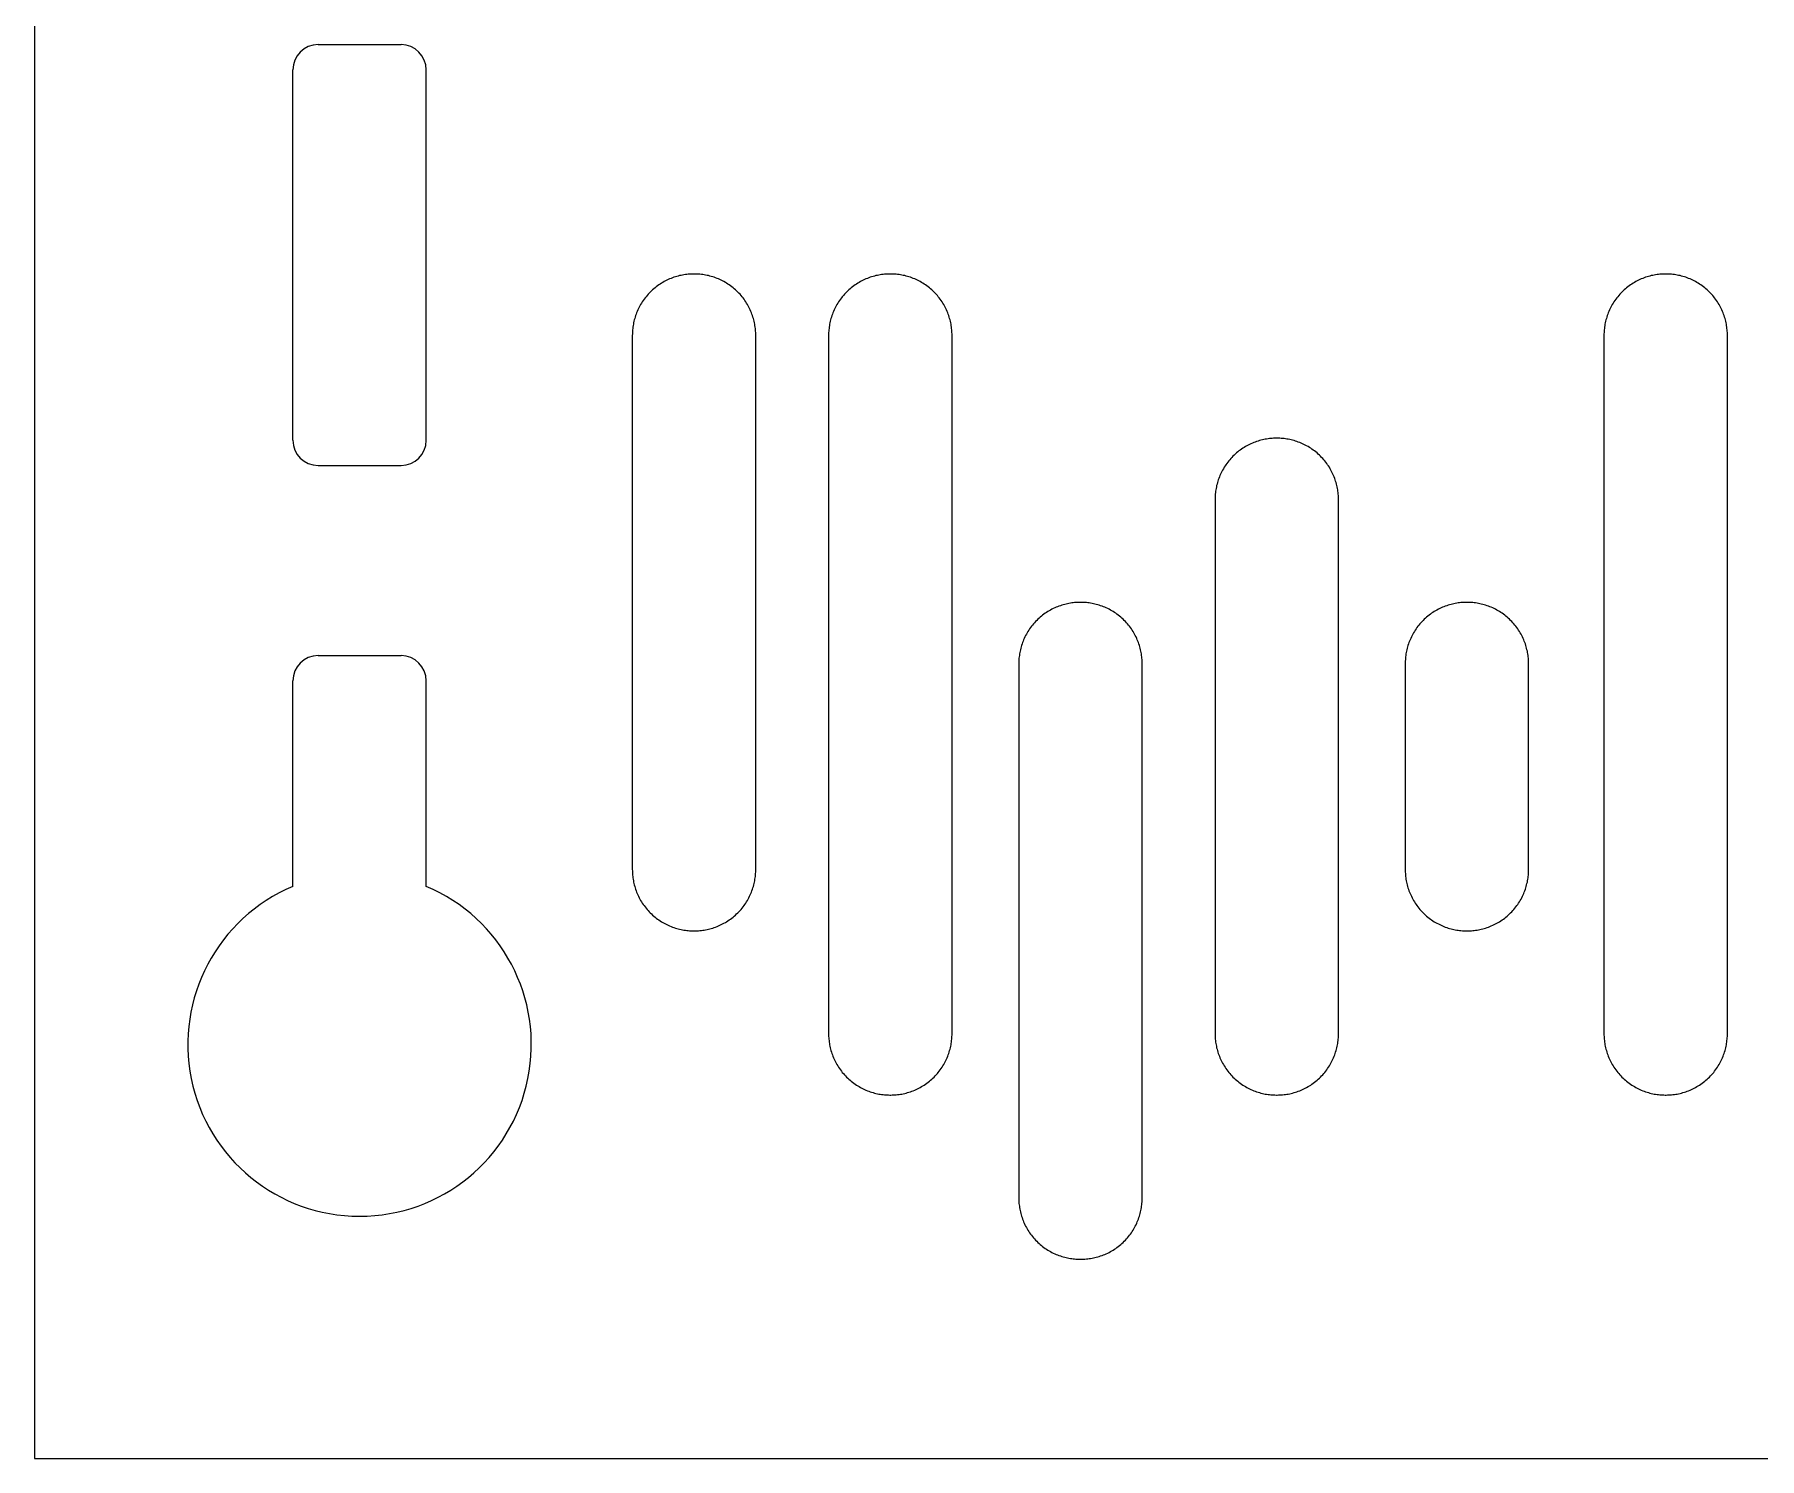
# Model space of a CAD drawing. Header units: metres. Extents: x -2538 to 7610, y -1082 to -498.
# Drawn here: x -2537.6 to -2256.3, y -1081.9 to -849.6 of the extents above; entities that cross this region are included whole.
import ezdxf

# ---------------------------------------------------------------- set-up
doc = ezdxf.new("R2010")
doc.units = ezdxf.units.M
doc.linetypes.add('AUSGEZOGEN', pattern=[0])
doc.layers.add('Allgemein01', color=7, linetype='AUSGEZOGEN', lineweight=13)
doc.layers.add('Standard', color=7, linetype='AUSGEZOGEN', lineweight=25)

msp = doc.modelspace()

# ---------------------------------------------------------------- linework, layer by layer
at = {"layer": 'Allgemein01', "color": 7, "linetype": 'AUSGEZOGEN', "lineweight": 13}
for p, q in [((-2491.34, -851.29), (-2477.81, -851.29)), ((-2495.44, -915.82), (-2495.44, -855.4)), ((-2473.71, -915.82), (-2473.71, -855.4)), ((-2491.34, -919.93), (-2477.81, -919.93)), ((-2491.34, -950.93), (-2477.81, -950.93)), ((-2495.44, -988.57), (-2495.44, -955.04)), ((-2473.71, -988.57), (-2473.71, -955.04))]:
    msp.add_line(p, q, dxfattribs=at)
for centre, start, end in [((-2491.34, -855.4), 90, 180), ((-2477.81, -855.4), 0, 90), ((-2491.34, -915.82), 180, 270), ((-2477.81, -915.82), 270, 0), ((-2491.34, -955.04), 90, 180), ((-2477.81, -955.04), 0, 90)]:
    msp.add_arc(centre, 4.1, start, end, dxfattribs=at)
at = {"layer": 'Standard', "color": 7, "linetype": 'AUSGEZOGEN', "lineweight": 13}
for points in [[(-2537.57, -1081.87), (-1975.57, -1081.87), (-1975.57, -519.87), (-2537.57, -519.87), (-2537.57, -1081.87)], [(-2419.98, -985.82), (-2419.98, -898.71), (-2419.98, -898.48), (-2419.99, -898.26), (-2420, -898.04), (-2420.02, -897.81), (-2420.05, -897.58), (-2420.07, -897.35), (-2420.11, -897.12), (-2420.15, -896.89), (-2420.19, -896.65), (-2420.25, -896.42), (-2420.3, -896.19), (-2420.37, -895.96), (-2420.44, -895.72), (-2420.51, -895.49), (-2420.6, -895.26), (-2420.68, -895.03), (-2420.78, -894.8), (-2420.88, -894.57), (-2420.99, -894.34), (-2421.1, -894.11), (-2421.22, -893.89), (-2421.34, -893.67), (-2421.47, -893.45), (-2421.61, -893.23), (-2421.75, -893.02), (-2421.9, -892.81), (-2422.06, -892.61), (-2422.22, -892.4), (-2422.38, -892.21), (-2422.55, -892.01), (-2422.73, -891.82), (-2422.91, -891.64), (-2423.1, -891.46), (-2423.29, -891.28), (-2423.48, -891.11), (-2423.68, -890.94), (-2423.88, -890.78), (-2424.09, -890.63), (-2424.3, -890.48), (-2424.51, -890.34), (-2424.73, -890.2), (-2424.94, -890.07), (-2425.17, -889.94), (-2425.39, -889.82), (-2425.61, -889.71), (-2425.84, -889.6), (-2426.07, -889.5), (-2426.3, -889.41), (-2426.53, -889.32), (-2426.76, -889.24), (-2427, -889.16), (-2427.23, -889.09), (-2427.46, -889.03), (-2427.7, -888.97), (-2427.93, -888.92), (-2428.16, -888.87), (-2428.39, -888.83), (-2428.62, -888.8), (-2428.85, -888.77), (-2429.08, -888.75), (-2429.31, -888.73), (-2429.54, -888.72), (-2429.76, -888.71), (-2429.98, -888.71), (-2430.11, -888.71), (-2430.33, -888.71), (-2430.55, -888.72), (-2430.78, -888.73), (-2431.01, -888.75), (-2431.23, -888.77), (-2431.46, -888.8), (-2431.69, -888.83), (-2431.93, -888.87), (-2432.16, -888.92), (-2432.39, -888.97), (-2432.62, -889.03), (-2432.86, -889.09), (-2433.09, -889.16), (-2433.32, -889.24), (-2433.56, -889.32), (-2433.79, -889.41), (-2434.02, -889.5), (-2434.25, -889.6), (-2434.47, -889.71), (-2434.7, -889.82), (-2434.92, -889.94), (-2435.14, -890.07), (-2435.36, -890.2), (-2435.58, -890.34), (-2435.79, -890.48), (-2436, -890.63), (-2436.21, -890.78), (-2436.41, -890.94), (-2436.61, -891.11), (-2436.8, -891.28), (-2436.99, -891.46), (-2437.18, -891.64), (-2437.36, -891.82), (-2437.53, -892.01), (-2437.7, -892.21), (-2437.87, -892.4), (-2438.03, -892.61), (-2438.18, -892.81), (-2438.33, -893.02), (-2438.48, -893.23), (-2438.61, -893.45), (-2438.75, -893.67), (-2438.87, -893.89), (-2438.99, -894.11), (-2439.1, -894.34), (-2439.21, -894.57), (-2439.31, -894.8), (-2439.4, -895.03), (-2439.49, -895.26), (-2439.57, -895.49), (-2439.65, -895.72), (-2439.72, -895.96), (-2439.78, -896.19), (-2439.84, -896.42), (-2439.89, -896.65), (-2439.94, -896.89), (-2439.98, -897.12), (-2440.01, -897.35), (-2440.04, -897.58), (-2440.07, -897.81), (-2440.08, -898.04), (-2440.1, -898.26), (-2440.1, -898.48), (-2440.11, -898.71), (-2440.11, -985.82), (-2440.1, -986.04), (-2440.1, -986.26), (-2440.08, -986.49), (-2440.07, -986.72), (-2440.04, -986.94), (-2440.01, -987.17), (-2439.98, -987.41), (-2439.94, -987.64), (-2439.89, -987.87), (-2439.84, -988.1), (-2439.78, -988.34), (-2439.72, -988.57), (-2439.65, -988.8), (-2439.57, -989.04), (-2439.49, -989.27), (-2439.4, -989.5), (-2439.31, -989.73), (-2439.21, -989.96), (-2439.1, -990.19), (-2438.99, -990.41), (-2438.87, -990.63), (-2438.75, -990.86), (-2438.61, -991.07), (-2438.48, -991.29), (-2438.33, -991.5), (-2438.18, -991.71), (-2438.03, -991.92), (-2437.87, -992.12), (-2437.7, -992.32), (-2437.53, -992.51), (-2437.36, -992.7), (-2437.18, -992.89), (-2436.99, -993.07), (-2436.8, -993.25), (-2436.61, -993.42), (-2436.41, -993.58), (-2436.21, -993.74), (-2436, -993.9), (-2435.79, -994.04), (-2435.58, -994.19), (-2435.36, -994.33), (-2435.14, -994.46), (-2434.92, -994.58), (-2434.7, -994.7), (-2434.47, -994.81), (-2434.25, -994.92), (-2434.02, -995.02), (-2433.79, -995.12), (-2433.56, -995.2), (-2433.32, -995.29), (-2433.09, -995.36), (-2432.86, -995.43), (-2432.62, -995.5), (-2432.39, -995.55), (-2432.16, -995.61), (-2431.93, -995.65), (-2431.69, -995.69), (-2431.46, -995.73), (-2431.23, -995.75), (-2431.01, -995.78), (-2430.78, -995.8), (-2430.55, -995.81), (-2430.33, -995.82), (-2430.11, -995.82), (-2429.98, -995.82), (-2429.76, -995.82), (-2429.54, -995.81), (-2429.31, -995.8), (-2429.08, -995.78), (-2428.85, -995.75), (-2428.62, -995.73), (-2428.39, -995.69), (-2428.16, -995.65), (-2427.93, -995.61), (-2427.7, -995.55), (-2427.46, -995.5), (-2427.23, -995.43), (-2427, -995.36), (-2426.76, -995.29), (-2426.53, -995.2), (-2426.3, -995.12), (-2426.07, -995.02), (-2425.84, -994.92), (-2425.61, -994.81), (-2425.39, -994.7), (-2425.17, -994.58), (-2424.94, -994.46), (-2424.73, -994.33), (-2424.51, -994.19), (-2424.3, -994.04), (-2424.09, -993.9), (-2423.88, -993.74), (-2423.68, -993.58), (-2423.48, -993.42), (-2423.29, -993.25), (-2423.1, -993.07), (-2422.91, -992.89), (-2422.73, -992.7), (-2422.55, -992.51), (-2422.38, -992.32), (-2422.22, -992.12), (-2422.06, -991.92), (-2421.9, -991.71), (-2421.75, -991.5), (-2421.61, -991.29), (-2421.47, -991.07), (-2421.34, -990.86), (-2421.22, -990.63), (-2421.1, -990.41), (-2420.99, -990.19), (-2420.88, -989.96), (-2420.78, -989.73), (-2420.68, -989.5), (-2420.6, -989.27), (-2420.51, -989.04), (-2420.44, -988.8), (-2420.37, -988.57), (-2420.3, -988.34), (-2420.25, -988.1), (-2420.19, -987.87), (-2420.15, -987.64), (-2420.11, -987.41), (-2420.07, -987.17), (-2420.05, -986.94), (-2420.02, -986.72), (-2420, -986.49), (-2419.99, -986.26), (-2419.98, -986.04), (-2419.98, -985.82)], [(-2387.98, -1012.6), (-2387.98, -898.71), (-2387.98, -898.48), (-2387.99, -898.26), (-2388, -898.04), (-2388.02, -897.81), (-2388.05, -897.58), (-2388.07, -897.35), (-2388.11, -897.12), (-2388.15, -896.89), (-2388.19, -896.65), (-2388.25, -896.42), (-2388.3, -896.19), (-2388.37, -895.96), (-2388.44, -895.72), (-2388.51, -895.49), (-2388.6, -895.26), (-2388.68, -895.03), (-2388.78, -894.8), (-2388.88, -894.57), (-2388.99, -894.34), (-2389.1, -894.11), (-2389.22, -893.89), (-2389.34, -893.67), (-2389.47, -893.45), (-2389.61, -893.23), (-2389.75, -893.02), (-2389.9, -892.81), (-2390.06, -892.61), (-2390.22, -892.4), (-2390.38, -892.21), (-2390.55, -892.01), (-2390.73, -891.82), (-2390.91, -891.64), (-2391.1, -891.46), (-2391.29, -891.28), (-2391.48, -891.11), (-2391.68, -890.94), (-2391.88, -890.78), (-2392.09, -890.63), (-2392.3, -890.48), (-2392.51, -890.34), (-2392.73, -890.2), (-2392.94, -890.07), (-2393.17, -889.94), (-2393.39, -889.82), (-2393.61, -889.71), (-2393.84, -889.6), (-2394.07, -889.5), (-2394.3, -889.41), (-2394.53, -889.32), (-2394.76, -889.24), (-2395, -889.16), (-2395.23, -889.09), (-2395.46, -889.03), (-2395.7, -888.97), (-2395.93, -888.92), (-2396.16, -888.87), (-2396.39, -888.83), (-2396.62, -888.8), (-2396.85, -888.77), (-2397.08, -888.75), (-2397.31, -888.73), (-2397.54, -888.72), (-2397.76, -888.71), (-2397.98, -888.71), (-2398.11, -888.71), (-2398.33, -888.71), (-2398.55, -888.72), (-2398.78, -888.73), (-2399.01, -888.75), (-2399.23, -888.77), (-2399.46, -888.8), (-2399.69, -888.83), (-2399.93, -888.87), (-2400.16, -888.92), (-2400.39, -888.97), (-2400.62, -889.03), (-2400.86, -889.09), (-2401.09, -889.16), (-2401.32, -889.24), (-2401.56, -889.32), (-2401.79, -889.41), (-2402.02, -889.5), (-2402.25, -889.6), (-2402.47, -889.71), (-2402.7, -889.82), (-2402.92, -889.94), (-2403.14, -890.07), (-2403.36, -890.2), (-2403.58, -890.34), (-2403.79, -890.48), (-2404, -890.63), (-2404.21, -890.78), (-2404.41, -890.94), (-2404.61, -891.11), (-2404.8, -891.28), (-2404.99, -891.46), (-2405.18, -891.64), (-2405.36, -891.82), (-2405.53, -892.01), (-2405.7, -892.21), (-2405.87, -892.4), (-2406.03, -892.61), (-2406.18, -892.81), (-2406.33, -893.02), (-2406.48, -893.23), (-2406.61, -893.45), (-2406.75, -893.67), (-2406.87, -893.89), (-2406.99, -894.11), (-2407.1, -894.34), (-2407.21, -894.57), (-2407.31, -894.8), (-2407.4, -895.03), (-2407.49, -895.26), (-2407.57, -895.49), (-2407.65, -895.72), (-2407.72, -895.96), (-2407.78, -896.19), (-2407.84, -896.42), (-2407.89, -896.65), (-2407.94, -896.89), (-2407.98, -897.12), (-2408.01, -897.35), (-2408.04, -897.58), (-2408.07, -897.81), (-2408.08, -898.04), (-2408.1, -898.26), (-2408.1, -898.48), (-2408.11, -898.71), (-2408.11, -1012.6), (-2408.1, -1012.82), (-2408.1, -1013.04), (-2408.08, -1013.27), (-2408.07, -1013.49), (-2408.04, -1013.72), (-2408.01, -1013.95), (-2407.98, -1014.18), (-2407.94, -1014.42), (-2407.89, -1014.65), (-2407.84, -1014.88), (-2407.78, -1015.11), (-2407.72, -1015.35), (-2407.65, -1015.58), (-2407.57, -1015.81), (-2407.49, -1016.05), (-2407.4, -1016.28), (-2407.31, -1016.51), (-2407.21, -1016.74), (-2407.1, -1016.96), (-2406.99, -1017.19), (-2406.87, -1017.41), (-2406.75, -1017.63), (-2406.61, -1017.85), (-2406.48, -1018.07), (-2406.33, -1018.28), (-2406.18, -1018.49), (-2406.03, -1018.7), (-2405.87, -1018.9), (-2405.7, -1019.1), (-2405.53, -1019.29), (-2405.36, -1019.48), (-2405.18, -1019.67), (-2404.99, -1019.85), (-2404.8, -1020.02), (-2404.61, -1020.19), (-2404.41, -1020.36), (-2404.21, -1020.52), (-2404, -1020.67), (-2403.79, -1020.82), (-2403.58, -1020.97), (-2403.36, -1021.1), (-2403.14, -1021.23), (-2402.92, -1021.36), (-2402.7, -1021.48), (-2402.47, -1021.59), (-2402.25, -1021.7), (-2402.02, -1021.8), (-2401.79, -1021.89), (-2401.56, -1021.98), (-2401.32, -1022.06), (-2401.09, -1022.14), (-2400.86, -1022.21), (-2400.62, -1022.27), (-2400.39, -1022.33), (-2400.16, -1022.38), (-2399.93, -1022.43), (-2399.69, -1022.47), (-2399.46, -1022.5), (-2399.23, -1022.53), (-2399.01, -1022.56), (-2398.78, -1022.57), (-2398.55, -1022.59), (-2398.33, -1022.59), (-2398.11, -1022.6), (-2397.98, -1022.6), (-2397.76, -1022.59), (-2397.54, -1022.59), (-2397.31, -1022.57), (-2397.08, -1022.56), (-2396.85, -1022.53), (-2396.62, -1022.5), (-2396.39, -1022.47), (-2396.16, -1022.43), (-2395.93, -1022.38), (-2395.7, -1022.33), (-2395.46, -1022.27), (-2395.23, -1022.21), (-2395, -1022.14), (-2394.76, -1022.06), (-2394.53, -1021.98), (-2394.3, -1021.89), (-2394.07, -1021.8), (-2393.84, -1021.7), (-2393.61, -1021.59), (-2393.39, -1021.48), (-2393.17, -1021.36), (-2392.94, -1021.23), (-2392.73, -1021.1), (-2392.51, -1020.97), (-2392.3, -1020.82), (-2392.09, -1020.67), (-2391.88, -1020.52), (-2391.68, -1020.36), (-2391.48, -1020.19), (-2391.29, -1020.02), (-2391.1, -1019.85), (-2390.91, -1019.67), (-2390.73, -1019.48), (-2390.55, -1019.29), (-2390.38, -1019.1), (-2390.22, -1018.9), (-2390.06, -1018.7), (-2389.9, -1018.49), (-2389.75, -1018.28), (-2389.61, -1018.07), (-2389.47, -1017.85), (-2389.34, -1017.63), (-2389.22, -1017.41), (-2389.1, -1017.19), (-2388.99, -1016.96), (-2388.88, -1016.74), (-2388.78, -1016.51), (-2388.68, -1016.28), (-2388.6, -1016.05), (-2388.51, -1015.81), (-2388.44, -1015.58), (-2388.37, -1015.35), (-2388.3, -1015.11), (-2388.25, -1014.88), (-2388.19, -1014.65), (-2388.15, -1014.42), (-2388.11, -1014.18), (-2388.07, -1013.95), (-2388.05, -1013.72), (-2388.02, -1013.49), (-2388, -1013.27), (-2387.99, -1013.04), (-2387.98, -1012.82), (-2387.98, -1012.6)], [(-2261.57, -1012.6), (-2261.57, -898.71), (-2261.58, -898.48), (-2261.58, -898.26), (-2261.6, -898.04), (-2261.61, -897.81), (-2261.64, -897.58), (-2261.67, -897.35), (-2261.7, -897.12), (-2261.74, -896.89), (-2261.79, -896.65), (-2261.84, -896.42), (-2261.89, -896.19), (-2261.96, -895.96), (-2262.03, -895.72), (-2262.1, -895.49), (-2262.19, -895.26), (-2262.27, -895.03), (-2262.37, -894.8), (-2262.47, -894.57), (-2262.58, -894.34), (-2262.69, -894.11), (-2262.81, -893.89), (-2262.93, -893.67), (-2263.07, -893.45), (-2263.2, -893.23), (-2263.35, -893.02), (-2263.49, -892.81), (-2263.65, -892.61), (-2263.81, -892.4), (-2263.97, -892.21), (-2264.15, -892.01), (-2264.32, -891.82), (-2264.5, -891.64), (-2264.69, -891.46), (-2264.88, -891.28), (-2265.07, -891.11), (-2265.27, -890.94), (-2265.47, -890.78), (-2265.68, -890.63), (-2265.89, -890.48), (-2266.1, -890.34), (-2266.32, -890.2), (-2266.54, -890.07), (-2266.76, -889.94), (-2266.98, -889.82), (-2267.21, -889.71), (-2267.43, -889.6), (-2267.66, -889.5), (-2267.89, -889.41), (-2268.12, -889.32), (-2268.36, -889.24), (-2268.59, -889.16), (-2268.82, -889.09), (-2269.05, -889.03), (-2269.29, -888.97), (-2269.52, -888.92), (-2269.75, -888.87), (-2269.98, -888.83), (-2270.22, -888.8), (-2270.45, -888.77), (-2270.67, -888.75), (-2270.9, -888.73), (-2271.13, -888.72), (-2271.35, -888.71), (-2271.57, -888.71), (-2271.7, -888.71), (-2271.92, -888.71), (-2272.14, -888.72), (-2272.37, -888.73), (-2272.6, -888.75), (-2272.82, -888.77), (-2273.05, -888.8), (-2273.29, -888.83), (-2273.52, -888.87), (-2273.75, -888.92), (-2273.98, -888.97), (-2274.22, -889.03), (-2274.45, -889.09), (-2274.68, -889.16), (-2274.92, -889.24), (-2275.15, -889.32), (-2275.38, -889.41), (-2275.61, -889.5), (-2275.84, -889.6), (-2276.07, -889.71), (-2276.29, -889.82), (-2276.51, -889.94), (-2276.74, -890.07), (-2276.95, -890.2), (-2277.17, -890.34), (-2277.38, -890.48), (-2277.59, -890.63), (-2277.8, -890.78), (-2278, -890.94), (-2278.2, -891.11), (-2278.39, -891.28), (-2278.58, -891.46), (-2278.77, -891.64), (-2278.95, -891.82), (-2279.13, -892.01), (-2279.3, -892.21), (-2279.46, -892.4), (-2279.62, -892.61), (-2279.78, -892.81), (-2279.92, -893.02), (-2280.07, -893.23), (-2280.2, -893.45), (-2280.34, -893.67), (-2280.46, -893.89), (-2280.58, -894.11), (-2280.69, -894.34), (-2280.8, -894.57), (-2280.9, -894.8), (-2281, -895.03), (-2281.08, -895.26), (-2281.17, -895.49), (-2281.24, -895.72), (-2281.31, -895.96), (-2281.38, -896.19), (-2281.43, -896.42), (-2281.48, -896.65), (-2281.53, -896.89), (-2281.57, -897.12), (-2281.61, -897.35), (-2281.63, -897.58), (-2281.66, -897.81), (-2281.68, -898.04), (-2281.69, -898.26), (-2281.7, -898.48), (-2281.7, -898.71), (-2281.7, -1012.6), (-2281.7, -1012.82), (-2281.69, -1013.04), (-2281.68, -1013.27), (-2281.66, -1013.49), (-2281.63, -1013.72), (-2281.61, -1013.95), (-2281.57, -1014.18), (-2281.53, -1014.42), (-2281.48, -1014.65), (-2281.43, -1014.88), (-2281.38, -1015.11), (-2281.31, -1015.35), (-2281.24, -1015.58), (-2281.17, -1015.81), (-2281.08, -1016.05), (-2281, -1016.28), (-2280.9, -1016.51), (-2280.8, -1016.74), (-2280.69, -1016.96), (-2280.58, -1017.19), (-2280.46, -1017.41), (-2280.34, -1017.63), (-2280.2, -1017.85), (-2280.07, -1018.07), (-2279.92, -1018.28), (-2279.78, -1018.49), (-2279.62, -1018.7), (-2279.46, -1018.9), (-2279.3, -1019.1), (-2279.13, -1019.29), (-2278.95, -1019.48), (-2278.77, -1019.67), (-2278.58, -1019.85), (-2278.39, -1020.02), (-2278.2, -1020.19), (-2278, -1020.36), (-2277.8, -1020.52), (-2277.59, -1020.67), (-2277.38, -1020.82), (-2277.17, -1020.97), (-2276.95, -1021.1), (-2276.74, -1021.23), (-2276.51, -1021.36), (-2276.29, -1021.48), (-2276.07, -1021.59), (-2275.84, -1021.7), (-2275.61, -1021.8), (-2275.38, -1021.89), (-2275.15, -1021.98), (-2274.92, -1022.06), (-2274.68, -1022.14), (-2274.45, -1022.21), (-2274.22, -1022.27), (-2273.98, -1022.33), (-2273.75, -1022.38), (-2273.52, -1022.43), (-2273.29, -1022.47), (-2273.05, -1022.5), (-2272.82, -1022.53), (-2272.6, -1022.56), (-2272.37, -1022.57), (-2272.14, -1022.59), (-2271.92, -1022.59), (-2271.7, -1022.6), (-2271.57, -1022.6), (-2271.35, -1022.59), (-2271.13, -1022.59), (-2270.9, -1022.57), (-2270.67, -1022.56), (-2270.45, -1022.53), (-2270.22, -1022.5), (-2269.98, -1022.47), (-2269.75, -1022.43), (-2269.52, -1022.38), (-2269.29, -1022.33), (-2269.05, -1022.27), (-2268.82, -1022.21), (-2268.59, -1022.14), (-2268.36, -1022.06), (-2268.12, -1021.98), (-2267.89, -1021.89), (-2267.66, -1021.8), (-2267.43, -1021.7), (-2267.21, -1021.59), (-2266.98, -1021.48), (-2266.76, -1021.36), (-2266.54, -1021.23), (-2266.32, -1021.1), (-2266.1, -1020.97), (-2265.89, -1020.82), (-2265.68, -1020.67), (-2265.47, -1020.52), (-2265.27, -1020.36), (-2265.07, -1020.19), (-2264.88, -1020.02), (-2264.69, -1019.85), (-2264.5, -1019.67), (-2264.32, -1019.48), (-2264.15, -1019.29), (-2263.97, -1019.1), (-2263.81, -1018.9), (-2263.65, -1018.7), (-2263.49, -1018.49), (-2263.35, -1018.28), (-2263.2, -1018.07), (-2263.07, -1017.85), (-2262.93, -1017.63), (-2262.81, -1017.41), (-2262.69, -1017.19), (-2262.58, -1016.96), (-2262.47, -1016.74), (-2262.37, -1016.51), (-2262.27, -1016.28), (-2262.19, -1016.05), (-2262.1, -1015.81), (-2262.03, -1015.58), (-2261.96, -1015.35), (-2261.89, -1015.11), (-2261.84, -1014.88), (-2261.79, -1014.65), (-2261.74, -1014.42), (-2261.7, -1014.18), (-2261.67, -1013.95), (-2261.64, -1013.72), (-2261.61, -1013.49), (-2261.6, -1013.27), (-2261.58, -1013.04), (-2261.58, -1012.82), (-2261.57, -1012.6)], [(-2324.98, -1012.6), (-2324.98, -925.48), (-2324.98, -925.26), (-2324.99, -925.04), (-2325, -924.81), (-2325.02, -924.59), (-2325.05, -924.36), (-2325.07, -924.13), (-2325.11, -923.9), (-2325.15, -923.66), (-2325.19, -923.43), (-2325.25, -923.2), (-2325.3, -922.97), (-2325.37, -922.73), (-2325.44, -922.5), (-2325.51, -922.27), (-2325.6, -922.03), (-2325.68, -921.8), (-2325.78, -921.57), (-2325.88, -921.34), (-2325.99, -921.12), (-2326.1, -920.89), (-2326.22, -920.67), (-2326.34, -920.45), (-2326.47, -920.23), (-2326.61, -920.01), (-2326.75, -919.8), (-2326.9, -919.59), (-2327.06, -919.38), (-2327.22, -919.18), (-2327.38, -918.98), (-2327.55, -918.79), (-2327.73, -918.6), (-2327.91, -918.41), (-2328.1, -918.23), (-2328.29, -918.06), (-2328.48, -917.89), (-2328.68, -917.72), (-2328.88, -917.56), (-2329.09, -917.41), (-2329.3, -917.26), (-2329.51, -917.11), (-2329.73, -916.98), (-2329.94, -916.85), (-2330.17, -916.72), (-2330.39, -916.6), (-2330.61, -916.49), (-2330.84, -916.38), (-2331.07, -916.28), (-2331.3, -916.19), (-2331.53, -916.1), (-2331.76, -916.02), (-2332, -915.94), (-2332.23, -915.87), (-2332.46, -915.81), (-2332.7, -915.75), (-2332.93, -915.7), (-2333.16, -915.65), (-2333.39, -915.61), (-2333.62, -915.58), (-2333.85, -915.55), (-2334.08, -915.52), (-2334.31, -915.51), (-2334.54, -915.49), (-2334.76, -915.49), (-2334.98, -915.48), (-2335.11, -915.48), (-2335.33, -915.49), (-2335.55, -915.49), (-2335.78, -915.51), (-2336.01, -915.52), (-2336.23, -915.55), (-2336.46, -915.58), (-2336.69, -915.61), (-2336.93, -915.65), (-2337.16, -915.7), (-2337.39, -915.75), (-2337.62, -915.81), (-2337.86, -915.87), (-2338.09, -915.94), (-2338.32, -916.02), (-2338.56, -916.1), (-2338.79, -916.19), (-2339.02, -916.28), (-2339.25, -916.38), (-2339.47, -916.49), (-2339.7, -916.6), (-2339.92, -916.72), (-2340.14, -916.85), (-2340.36, -916.98), (-2340.58, -917.11), (-2340.79, -917.26), (-2341, -917.41), (-2341.21, -917.56), (-2341.41, -917.72), (-2341.61, -917.89), (-2341.8, -918.06), (-2341.99, -918.23), (-2342.18, -918.41), (-2342.36, -918.6), (-2342.53, -918.79), (-2342.7, -918.98), (-2342.87, -919.18), (-2343.03, -919.38), (-2343.18, -919.59), (-2343.33, -919.8), (-2343.48, -920.01), (-2343.61, -920.23), (-2343.75, -920.45), (-2343.87, -920.67), (-2343.99, -920.89), (-2344.1, -921.12), (-2344.21, -921.34), (-2344.31, -921.57), (-2344.4, -921.8), (-2344.49, -922.03), (-2344.57, -922.27), (-2344.65, -922.5), (-2344.72, -922.73), (-2344.78, -922.97), (-2344.84, -923.2), (-2344.89, -923.43), (-2344.94, -923.66), (-2344.98, -923.9), (-2345.01, -924.13), (-2345.04, -924.36), (-2345.07, -924.59), (-2345.08, -924.81), (-2345.1, -925.04), (-2345.1, -925.26), (-2345.11, -925.48), (-2345.11, -1012.6), (-2345.1, -1012.82), (-2345.1, -1013.04), (-2345.08, -1013.27), (-2345.07, -1013.49), (-2345.04, -1013.72), (-2345.01, -1013.95), (-2344.98, -1014.18), (-2344.94, -1014.42), (-2344.89, -1014.65), (-2344.84, -1014.88), (-2344.78, -1015.11), (-2344.72, -1015.35), (-2344.65, -1015.58), (-2344.57, -1015.81), (-2344.49, -1016.05), (-2344.4, -1016.28), (-2344.31, -1016.51), (-2344.21, -1016.74), (-2344.1, -1016.96), (-2343.99, -1017.19), (-2343.87, -1017.41), (-2343.75, -1017.63), (-2343.61, -1017.85), (-2343.48, -1018.07), (-2343.33, -1018.28), (-2343.18, -1018.49), (-2343.03, -1018.7), (-2342.87, -1018.9), (-2342.7, -1019.1), (-2342.53, -1019.29), (-2342.36, -1019.48), (-2342.18, -1019.67), (-2341.99, -1019.85), (-2341.8, -1020.02), (-2341.61, -1020.19), (-2341.41, -1020.36), (-2341.21, -1020.52), (-2341, -1020.67), (-2340.79, -1020.82), (-2340.58, -1020.97), (-2340.36, -1021.1), (-2340.14, -1021.23), (-2339.92, -1021.36), (-2339.7, -1021.48), (-2339.47, -1021.59), (-2339.25, -1021.7), (-2339.02, -1021.8), (-2338.79, -1021.89), (-2338.56, -1021.98), (-2338.32, -1022.06), (-2338.09, -1022.14), (-2337.86, -1022.21), (-2337.62, -1022.27), (-2337.39, -1022.33), (-2337.16, -1022.38), (-2336.93, -1022.43), (-2336.69, -1022.47), (-2336.46, -1022.5), (-2336.23, -1022.53), (-2336.01, -1022.56), (-2335.78, -1022.57), (-2335.55, -1022.59), (-2335.33, -1022.59), (-2335.11, -1022.6), (-2334.98, -1022.6), (-2334.76, -1022.59), (-2334.54, -1022.59), (-2334.31, -1022.57), (-2334.08, -1022.56), (-2333.85, -1022.53), (-2333.62, -1022.5), (-2333.39, -1022.47), (-2333.16, -1022.43), (-2332.93, -1022.38), (-2332.7, -1022.33), (-2332.46, -1022.27), (-2332.23, -1022.21), (-2332, -1022.14), (-2331.76, -1022.06), (-2331.53, -1021.98), (-2331.3, -1021.89), (-2331.07, -1021.8), (-2330.84, -1021.7), (-2330.61, -1021.59), (-2330.39, -1021.48), (-2330.17, -1021.36), (-2329.94, -1021.23), (-2329.73, -1021.1), (-2329.51, -1020.97), (-2329.3, -1020.82), (-2329.09, -1020.67), (-2328.88, -1020.52), (-2328.68, -1020.36), (-2328.48, -1020.19), (-2328.29, -1020.02), (-2328.1, -1019.85), (-2327.91, -1019.67), (-2327.73, -1019.48), (-2327.55, -1019.29), (-2327.38, -1019.1), (-2327.22, -1018.9), (-2327.06, -1018.7), (-2326.9, -1018.49), (-2326.75, -1018.28), (-2326.61, -1018.07), (-2326.47, -1017.85), (-2326.34, -1017.63), (-2326.22, -1017.41), (-2326.1, -1017.19), (-2325.99, -1016.96), (-2325.88, -1016.74), (-2325.78, -1016.51), (-2325.68, -1016.28), (-2325.6, -1016.05), (-2325.51, -1015.81), (-2325.44, -1015.58), (-2325.37, -1015.35), (-2325.3, -1015.11), (-2325.25, -1014.88), (-2325.19, -1014.65), (-2325.15, -1014.42), (-2325.11, -1014.18), (-2325.07, -1013.95), (-2325.05, -1013.72), (-2325.02, -1013.49), (-2325, -1013.27), (-2324.99, -1013.04), (-2324.98, -1012.82), (-2324.98, -1012.6)], [(-2356.98, -1039.37), (-2356.98, -952.26), (-2356.98, -952.04), (-2356.99, -951.82), (-2357, -951.59), (-2357.02, -951.36), (-2357.05, -951.14), (-2357.07, -950.91), (-2357.11, -950.67), (-2357.15, -950.44), (-2357.19, -950.21), (-2357.25, -949.98), (-2357.3, -949.74), (-2357.37, -949.51), (-2357.44, -949.28), (-2357.51, -949.04), (-2357.6, -948.81), (-2357.68, -948.58), (-2357.78, -948.35), (-2357.88, -948.12), (-2357.99, -947.89), (-2358.1, -947.67), (-2358.22, -947.45), (-2358.34, -947.22), (-2358.47, -947.01), (-2358.61, -946.79), (-2358.75, -946.58), (-2358.9, -946.37), (-2359.06, -946.16), (-2359.22, -945.96), (-2359.38, -945.76), (-2359.55, -945.57), (-2359.73, -945.38), (-2359.91, -945.19), (-2360.1, -945.01), (-2360.29, -944.83), (-2360.48, -944.66), (-2360.68, -944.5), (-2360.88, -944.34), (-2361.09, -944.18), (-2361.3, -944.04), (-2361.51, -943.89), (-2361.73, -943.76), (-2361.94, -943.62), (-2362.17, -943.5), (-2362.39, -943.38), (-2362.61, -943.27), (-2362.84, -943.16), (-2363.07, -943.06), (-2363.3, -942.96), (-2363.53, -942.88), (-2363.76, -942.79), (-2364, -942.72), (-2364.23, -942.65), (-2364.46, -942.58), (-2364.7, -942.53), (-2364.93, -942.48), (-2365.16, -942.43), (-2365.39, -942.39), (-2365.62, -942.35), (-2365.85, -942.33), (-2366.08, -942.3), (-2366.31, -942.28), (-2366.54, -942.27), (-2366.76, -942.26), (-2366.98, -942.26), (-2367.11, -942.26), (-2367.33, -942.26), (-2367.55, -942.27), (-2367.78, -942.28), (-2368.01, -942.3), (-2368.23, -942.33), (-2368.46, -942.35), (-2368.69, -942.39), (-2368.93, -942.43), (-2369.16, -942.48), (-2369.39, -942.53), (-2369.62, -942.58), (-2369.86, -942.65), (-2370.09, -942.72), (-2370.32, -942.79), (-2370.56, -942.88), (-2370.79, -942.96), (-2371.02, -943.06), (-2371.25, -943.16), (-2371.47, -943.27), (-2371.7, -943.38), (-2371.92, -943.5), (-2372.14, -943.62), (-2372.36, -943.76), (-2372.58, -943.89), (-2372.79, -944.04), (-2373, -944.18), (-2373.21, -944.34), (-2373.41, -944.5), (-2373.61, -944.66), (-2373.8, -944.83), (-2373.99, -945.01), (-2374.18, -945.19), (-2374.36, -945.38), (-2374.53, -945.57), (-2374.7, -945.76), (-2374.87, -945.96), (-2375.03, -946.16), (-2375.18, -946.37), (-2375.33, -946.58), (-2375.48, -946.79), (-2375.61, -947.01), (-2375.75, -947.22), (-2375.87, -947.45), (-2375.99, -947.67), (-2376.1, -947.89), (-2376.21, -948.12), (-2376.31, -948.35), (-2376.4, -948.58), (-2376.49, -948.81), (-2376.57, -949.04), (-2376.65, -949.28), (-2376.72, -949.51), (-2376.78, -949.74), (-2376.84, -949.98), (-2376.89, -950.21), (-2376.94, -950.44), (-2376.98, -950.67), (-2377.01, -950.91), (-2377.04, -951.14), (-2377.07, -951.36), (-2377.08, -951.59), (-2377.1, -951.82), (-2377.1, -952.04), (-2377.11, -952.26), (-2377.11, -1039.37), (-2377.1, -1039.6), (-2377.1, -1039.82), (-2377.08, -1040.04), (-2377.07, -1040.27), (-2377.04, -1040.5), (-2377.01, -1040.73), (-2376.98, -1040.96), (-2376.94, -1041.19), (-2376.89, -1041.43), (-2376.84, -1041.66), (-2376.78, -1041.89), (-2376.72, -1042.13), (-2376.65, -1042.36), (-2376.57, -1042.59), (-2376.49, -1042.82), (-2376.4, -1043.05), (-2376.31, -1043.28), (-2376.21, -1043.51), (-2376.1, -1043.74), (-2375.99, -1043.97), (-2375.87, -1044.19), (-2375.75, -1044.41), (-2375.61, -1044.63), (-2375.48, -1044.85), (-2375.33, -1045.06), (-2375.18, -1045.27), (-2375.03, -1045.47), (-2374.87, -1045.68), (-2374.7, -1045.87), (-2374.53, -1046.07), (-2374.36, -1046.26), (-2374.18, -1046.44), (-2373.99, -1046.63), (-2373.8, -1046.8), (-2373.61, -1046.97), (-2373.41, -1047.14), (-2373.21, -1047.3), (-2373, -1047.45), (-2372.79, -1047.6), (-2372.58, -1047.74), (-2372.36, -1047.88), (-2372.14, -1048.01), (-2371.92, -1048.14), (-2371.7, -1048.26), (-2371.47, -1048.37), (-2371.25, -1048.48), (-2371.02, -1048.58), (-2370.79, -1048.67), (-2370.56, -1048.76), (-2370.32, -1048.84), (-2370.09, -1048.92), (-2369.86, -1048.99), (-2369.62, -1049.05), (-2369.39, -1049.11), (-2369.16, -1049.16), (-2368.93, -1049.21), (-2368.69, -1049.25), (-2368.46, -1049.28), (-2368.23, -1049.31), (-2368.01, -1049.33), (-2367.78, -1049.35), (-2367.55, -1049.36), (-2367.33, -1049.37), (-2367.11, -1049.37), (-2366.98, -1049.37), (-2366.76, -1049.37), (-2366.54, -1049.36), (-2366.31, -1049.35), (-2366.08, -1049.33), (-2365.85, -1049.31), (-2365.62, -1049.28), (-2365.39, -1049.25), (-2365.16, -1049.21), (-2364.93, -1049.16), (-2364.7, -1049.11), (-2364.46, -1049.05), (-2364.23, -1048.99), (-2364, -1048.92), (-2363.76, -1048.84), (-2363.53, -1048.76), (-2363.3, -1048.67), (-2363.07, -1048.58), (-2362.84, -1048.48), (-2362.61, -1048.37), (-2362.39, -1048.26), (-2362.17, -1048.14), (-2361.94, -1048.01), (-2361.73, -1047.88), (-2361.51, -1047.74), (-2361.3, -1047.6), (-2361.09, -1047.45), (-2360.88, -1047.3), (-2360.68, -1047.14), (-2360.48, -1046.97), (-2360.29, -1046.8), (-2360.1, -1046.63), (-2359.91, -1046.44), (-2359.73, -1046.26), (-2359.55, -1046.07), (-2359.38, -1045.87), (-2359.22, -1045.68), (-2359.06, -1045.47), (-2358.9, -1045.27), (-2358.75, -1045.06), (-2358.61, -1044.85), (-2358.47, -1044.63), (-2358.34, -1044.41), (-2358.22, -1044.19), (-2358.1, -1043.97), (-2357.99, -1043.74), (-2357.88, -1043.51), (-2357.78, -1043.28), (-2357.68, -1043.05), (-2357.6, -1042.82), (-2357.51, -1042.59), (-2357.44, -1042.36), (-2357.37, -1042.13), (-2357.3, -1041.89), (-2357.25, -1041.66), (-2357.19, -1041.43), (-2357.15, -1041.19), (-2357.11, -1040.96), (-2357.07, -1040.73), (-2357.05, -1040.5), (-2357.02, -1040.27), (-2357, -1040.04), (-2356.99, -1039.82), (-2356.98, -1039.6), (-2356.98, -1039.37)], [(-2293.98, -985.82), (-2293.98, -952.26), (-2293.98, -952.04), (-2293.99, -951.82), (-2294, -951.59), (-2294.02, -951.36), (-2294.05, -951.14), (-2294.07, -950.91), (-2294.11, -950.67), (-2294.15, -950.44), (-2294.19, -950.21), (-2294.25, -949.98), (-2294.3, -949.74), (-2294.37, -949.51), (-2294.44, -949.28), (-2294.51, -949.04), (-2294.6, -948.81), (-2294.68, -948.58), (-2294.78, -948.35), (-2294.88, -948.12), (-2294.99, -947.89), (-2295.1, -947.67), (-2295.22, -947.45), (-2295.34, -947.22), (-2295.47, -947.01), (-2295.61, -946.79), (-2295.75, -946.58), (-2295.9, -946.37), (-2296.06, -946.16), (-2296.22, -945.96), (-2296.38, -945.76), (-2296.55, -945.57), (-2296.73, -945.38), (-2296.91, -945.19), (-2297.1, -945.01), (-2297.29, -944.83), (-2297.48, -944.66), (-2297.68, -944.5), (-2297.88, -944.34), (-2298.09, -944.18), (-2298.3, -944.04), (-2298.51, -943.89), (-2298.73, -943.76), (-2298.94, -943.62), (-2299.17, -943.5), (-2299.39, -943.38), (-2299.61, -943.27), (-2299.84, -943.16), (-2300.07, -943.06), (-2300.3, -942.96), (-2300.53, -942.88), (-2300.76, -942.79), (-2301, -942.72), (-2301.23, -942.65), (-2301.46, -942.58), (-2301.7, -942.53), (-2301.93, -942.48), (-2302.16, -942.43), (-2302.39, -942.39), (-2302.62, -942.35), (-2302.85, -942.33), (-2303.08, -942.3), (-2303.31, -942.28), (-2303.54, -942.27), (-2303.76, -942.26), (-2303.98, -942.26), (-2304.11, -942.26), (-2304.33, -942.26), (-2304.55, -942.27), (-2304.78, -942.28), (-2305.01, -942.3), (-2305.23, -942.33), (-2305.46, -942.35), (-2305.69, -942.39), (-2305.93, -942.43), (-2306.16, -942.48), (-2306.39, -942.53), (-2306.62, -942.58), (-2306.86, -942.65), (-2307.09, -942.72), (-2307.32, -942.79), (-2307.56, -942.88), (-2307.79, -942.96), (-2308.02, -943.06), (-2308.25, -943.16), (-2308.47, -943.27), (-2308.7, -943.38), (-2308.92, -943.5), (-2309.14, -943.62), (-2309.36, -943.76), (-2309.58, -943.89), (-2309.79, -944.04), (-2310, -944.18), (-2310.21, -944.34), (-2310.41, -944.5), (-2310.61, -944.66), (-2310.8, -944.83), (-2310.99, -945.01), (-2311.18, -945.19), (-2311.36, -945.38), (-2311.53, -945.57), (-2311.7, -945.76), (-2311.87, -945.96), (-2312.03, -946.16), (-2312.18, -946.37), (-2312.33, -946.58), (-2312.48, -946.79), (-2312.61, -947.01), (-2312.75, -947.22), (-2312.87, -947.45), (-2312.99, -947.67), (-2313.1, -947.89), (-2313.21, -948.12), (-2313.31, -948.35), (-2313.4, -948.58), (-2313.49, -948.81), (-2313.57, -949.04), (-2313.65, -949.28), (-2313.72, -949.51), (-2313.78, -949.74), (-2313.84, -949.98), (-2313.89, -950.21), (-2313.94, -950.44), (-2313.98, -950.67), (-2314.01, -950.91), (-2314.04, -951.14), (-2314.07, -951.36), (-2314.08, -951.59), (-2314.1, -951.82), (-2314.1, -952.04), (-2314.11, -952.26), (-2314.11, -985.82), (-2314.1, -986.04), (-2314.1, -986.26), (-2314.08, -986.49), (-2314.07, -986.72), (-2314.04, -986.94), (-2314.01, -987.17), (-2313.98, -987.41), (-2313.94, -987.64), (-2313.89, -987.87), (-2313.84, -988.1), (-2313.78, -988.34), (-2313.72, -988.57), (-2313.65, -988.8), (-2313.57, -989.04), (-2313.49, -989.27), (-2313.4, -989.5), (-2313.31, -989.73), (-2313.21, -989.96), (-2313.1, -990.19), (-2312.99, -990.41), (-2312.87, -990.63), (-2312.75, -990.86), (-2312.61, -991.07), (-2312.48, -991.29), (-2312.33, -991.5), (-2312.18, -991.71), (-2312.03, -991.92), (-2311.87, -992.12), (-2311.7, -992.32), (-2311.53, -992.51), (-2311.36, -992.7), (-2311.18, -992.89), (-2310.99, -993.07), (-2310.8, -993.25), (-2310.61, -993.42), (-2310.41, -993.58), (-2310.21, -993.74), (-2310, -993.9), (-2309.79, -994.04), (-2309.58, -994.19), (-2309.36, -994.33), (-2309.14, -994.46), (-2308.92, -994.58), (-2308.7, -994.7), (-2308.47, -994.81), (-2308.25, -994.92), (-2308.02, -995.02), (-2307.79, -995.12), (-2307.56, -995.2), (-2307.32, -995.29), (-2307.09, -995.36), (-2306.86, -995.43), (-2306.62, -995.5), (-2306.39, -995.55), (-2306.16, -995.61), (-2305.93, -995.65), (-2305.69, -995.69), (-2305.46, -995.73), (-2305.23, -995.75), (-2305.01, -995.78), (-2304.78, -995.8), (-2304.55, -995.81), (-2304.33, -995.82), (-2304.11, -995.82), (-2303.98, -995.82), (-2303.76, -995.82), (-2303.54, -995.81), (-2303.31, -995.8), (-2303.08, -995.78), (-2302.85, -995.75), (-2302.62, -995.73), (-2302.39, -995.69), (-2302.16, -995.65), (-2301.93, -995.61), (-2301.7, -995.55), (-2301.46, -995.5), (-2301.23, -995.43), (-2301, -995.36), (-2300.76, -995.29), (-2300.53, -995.2), (-2300.3, -995.12), (-2300.07, -995.02), (-2299.84, -994.92), (-2299.61, -994.81), (-2299.39, -994.7), (-2299.17, -994.58), (-2298.94, -994.46), (-2298.73, -994.33), (-2298.51, -994.19), (-2298.3, -994.04), (-2298.09, -993.9), (-2297.88, -993.74), (-2297.68, -993.58), (-2297.48, -993.42), (-2297.29, -993.25), (-2297.1, -993.07), (-2296.91, -992.89), (-2296.73, -992.7), (-2296.55, -992.51), (-2296.38, -992.32), (-2296.22, -992.12), (-2296.06, -991.92), (-2295.9, -991.71), (-2295.75, -991.5), (-2295.61, -991.29), (-2295.47, -991.07), (-2295.34, -990.86), (-2295.22, -990.63), (-2295.1, -990.41), (-2294.99, -990.19), (-2294.88, -989.96), (-2294.78, -989.73), (-2294.68, -989.5), (-2294.6, -989.27), (-2294.51, -989.04), (-2294.44, -988.8), (-2294.37, -988.57), (-2294.3, -988.34), (-2294.25, -988.1), (-2294.19, -987.87), (-2294.15, -987.64), (-2294.11, -987.41), (-2294.07, -987.17), (-2294.05, -986.94), (-2294.02, -986.72), (-2294, -986.49), (-2293.99, -986.26), (-2293.98, -986.04), (-2293.98, -985.82)]]:
    msp.add_lwpolyline(points, close=True, dxfattribs=at)
msp.add_arc((-2484.57, -1014.37), 28, 112.838, 67.162, dxfattribs=at)

doc.saveas('drawing.dxf')
